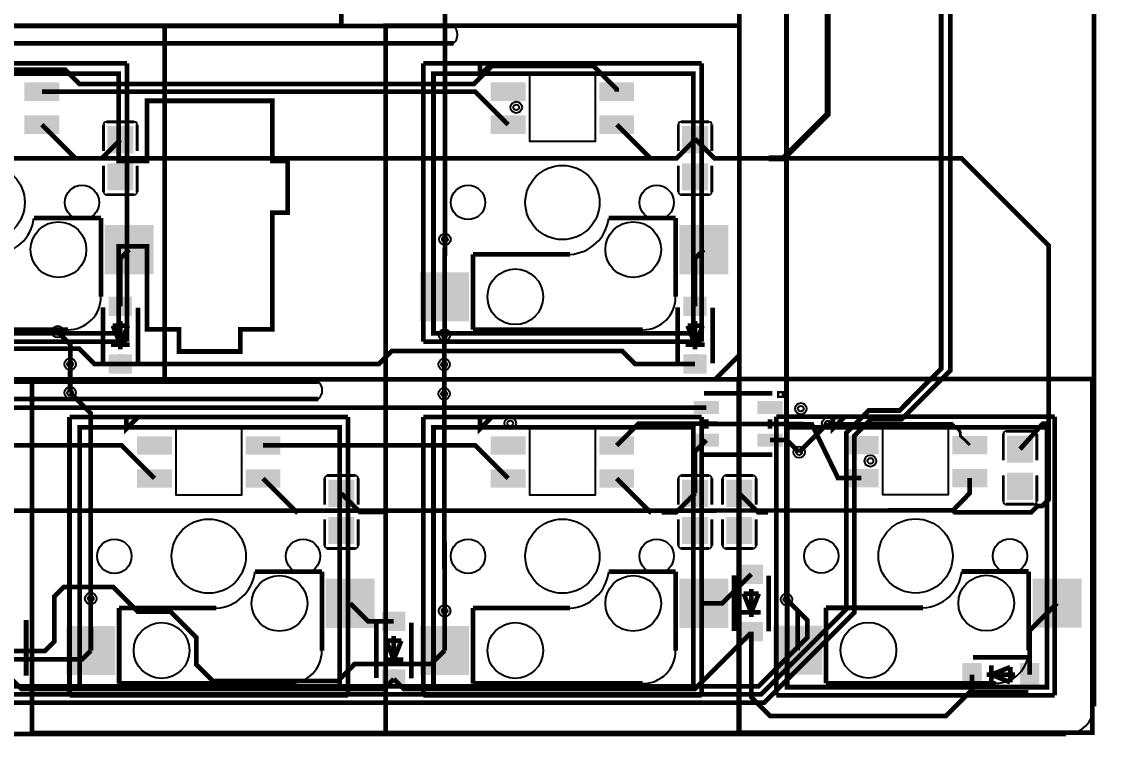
# Model space of a CAD drawing. Header units: millimetres. Extents: x 5 to 320, y -126 to -29.
# Drawn here: x 261.4 to 319.5, y -126.4 to -87.9 of the extents above; entities that cross this region are included whole.
import ezdxf

# ---------------------------------------------------------------- set-up
doc = ezdxf.new("R2010")
doc.units = ezdxf.units.MM
for name, color, linetype, true_color in [('BoardOutLine', 7, 'Continuous', 0xff00ff), ('BottomLayer', 7, 'Continuous', 0x0000ff), ('BottomPasteMaskLayer', 7, 'Continuous', 0x800000), ('BottomSilkLayer', 7, 'Continuous', 0x66cc33), ('BottomSolderMaskLayer', 7, 'Continuous', 0xaa00ff), ('Document', 7, 'Continuous', 0xffffff), ('Hole', 7, 'Continuous', 0x222222), ('Multi-Layer', 7, 'Continuous', 0xc0c0c0), ('TopLayer', 7, 'Continuous', 0xff0000), ('TopSilkLayer', 7, 'Continuous', 0xffcc00)]:
    doc.layers.add(name, color=color, linetype=linetype, true_color=true_color)

msp = doc.modelspace()

# ---------------------------------------------------------------- hatches: boundary and pattern name
at = {"layer": 'BottomLayer'}
for points in [[(261.594, -91.22), (263.372, -91.22), (263.372, -92.109), (261.594, -92.109)], [(286.709, -91.22), (288.487, -91.22), (288.487, -92.109), (286.709, -92.109)], [(292.551, -91.22), (294.329, -91.22), (294.329, -92.109), (292.551, -92.109)], [(261.594, -92.998), (263.372, -92.998), (263.372, -93.887), (261.594, -93.887)], [(286.709, -92.998), (288.487, -92.998), (288.487, -93.887), (286.709, -93.887)], [(292.551, -92.998), (294.329, -92.998), (294.329, -93.887), (292.551, -93.887)], [(267.381, -94.957), (266.031, -94.957), (266.031, -93.547), (267.381, -93.547)], [(298.338, -94.957), (296.988, -94.957), (296.988, -93.547), (298.338, -93.547)], [(267.381, -95.547), (266.031, -95.547), (266.031, -96.957), (267.381, -96.957)], [(298.338, -95.547), (296.988, -95.547), (296.988, -96.957), (298.338, -96.957)], [(265.912, -98.904), (268.452, -98.904), (268.452, -101.444), (265.912, -101.444)], [(296.869, -98.904), (299.409, -98.904), (299.409, -101.444), (296.869, -101.444)], [(282.899, -101.444), (285.439, -101.444), (285.439, -103.984), (282.899, -103.984)], [(267.306, -103.728), (267.306, -102.728), (266.106, -102.728), (266.106, -103.728)], [(298.263, -103.728), (298.263, -102.728), (297.063, -102.728), (297.063, -103.728)], [(267.306, -106.827), (267.306, -105.827), (266.106, -105.827), (266.106, -106.827)], [(298.263, -106.827), (298.263, -105.827), (297.063, -105.827), (297.063, -106.827)], [(297.616, -109.004), (298.916, -109.004), (298.916, -108.354), (297.616, -108.354)], [(301.045, -109.004), (302.345, -109.004), (302.345, -108.354), (301.045, -108.354)], [(267.659, -110.27), (269.437, -110.27), (269.437, -111.159), (267.659, -111.159)], [(273.501, -110.27), (275.279, -110.27), (275.279, -111.159), (273.501, -111.159)], [(286.709, -110.27), (288.487, -110.27), (288.487, -111.159), (286.709, -111.159)], [(292.551, -110.27), (294.329, -110.27), (294.329, -111.159), (292.551, -111.159)], [(297.616, -110.754), (298.916, -110.754), (298.916, -110.104), (297.616, -110.104)], [(301.045, -110.754), (302.345, -110.754), (302.345, -110.104), (301.045, -110.104)], [(305.726, -110.257), (307.504, -110.257), (307.504, -111.146), (305.726, -111.146)], [(311.568, -110.257), (313.346, -110.257), (313.346, -111.146), (311.568, -111.146)], [(315.839, -111.626), (314.489, -111.626), (314.489, -110.216), (315.839, -110.216)], [(267.659, -112.048), (269.437, -112.048), (269.437, -112.937), (267.659, -112.937)], [(273.501, -112.048), (275.279, -112.048), (275.279, -112.937), (273.501, -112.937)], [(286.709, -112.048), (288.487, -112.048), (288.487, -112.937), (286.709, -112.937)], [(292.551, -112.048), (294.329, -112.048), (294.329, -112.937), (292.551, -112.937)], [(305.726, -112.035), (307.504, -112.035), (307.504, -112.924), (305.726, -112.924)], [(311.568, -112.035), (313.346, -112.035), (313.346, -112.924), (311.568, -112.924)], [(315.839, -112.216), (314.489, -112.216), (314.489, -113.626), (315.839, -113.626)], [(279.288, -114.008), (277.938, -114.008), (277.938, -112.598), (279.288, -112.598)], [(298.338, -114.008), (296.988, -114.008), (296.988, -112.598), (298.338, -112.598)], [(299.369, -114.008), (300.72, -114.008), (300.72, -112.598), (299.369, -112.598)], [(279.288, -114.598), (277.938, -114.598), (277.938, -116.008), (279.288, -116.008)], [(298.338, -114.598), (296.988, -114.598), (296.988, -116.008), (298.338, -116.008)], [(299.369, -114.598), (300.72, -114.598), (300.72, -116.008), (299.369, -116.008)], [(301.286, -118.155), (301.286, -117.155), (300.086, -117.155), (300.086, -118.155)], [(277.819, -117.954), (280.359, -117.954), (280.359, -120.494), (277.819, -120.494)], [(296.869, -117.954), (299.409, -117.954), (299.409, -120.494), (296.869, -120.494)], [(315.886, -117.941), (318.426, -117.941), (318.426, -120.481), (315.886, -120.481)], [(282.032, -120.695), (282.032, -119.695), (280.832, -119.695), (280.832, -120.695)], [(301.286, -121.255), (301.286, -120.255), (300.086, -120.255), (300.086, -121.255)], [(263.849, -120.494), (266.389, -120.494), (266.389, -123.034), (263.849, -123.034)], [(282.899, -120.494), (285.439, -120.494), (285.439, -123.034), (282.899, -123.034)], [(301.916, -120.481), (304.456, -120.481), (304.456, -123.021), (301.916, -123.021)], [(312.079, -123.666), (313.079, -123.666), (313.079, -122.466), (312.079, -122.466)], [(315.179, -123.666), (316.179, -123.666), (316.179, -122.466), (315.179, -122.466)], [(282.032, -123.795), (282.032, -122.795), (280.832, -122.795), (280.832, -123.795)]]:
    msp.add_hatch(color=256, dxfattribs=at).paths.add_polyline_path(points)
at = {"layer": 'BottomPasteMaskLayer'}
for points in [[(261.594, -91.22), (263.372, -91.22), (263.372, -92.109), (261.594, -92.109)], [(286.709, -91.22), (288.487, -91.22), (288.487, -92.109), (286.709, -92.109)], [(292.551, -91.22), (294.329, -91.22), (294.329, -92.109), (292.551, -92.109)], [(261.594, -92.998), (263.372, -92.998), (263.372, -93.887), (261.594, -93.887)], [(286.709, -92.998), (288.487, -92.998), (288.487, -93.887), (286.709, -93.887)], [(292.551, -92.998), (294.329, -92.998), (294.329, -93.887), (292.551, -93.887)], [(267.346, -93.547), (266.066, -93.547), (266.016, -93.597), (266.016, -94.747), (266.066, -94.797), (266.476, -94.802), (266.476, -94.352), (266.926, -94.352), (266.926, -94.792), (267.346, -94.797), (267.396, -94.747), (267.396, -93.597)], [(298.303, -93.547), (297.023, -93.547), (296.973, -93.597), (296.973, -94.747), (297.023, -94.797), (297.433, -94.802), (297.433, -94.352), (297.883, -94.352), (297.883, -94.792), (298.303, -94.797), (298.353, -94.747), (298.353, -93.597)], [(266.066, -96.957), (267.346, -96.957), (267.396, -96.907), (267.396, -95.757), (267.346, -95.707), (266.936, -95.702), (266.936, -96.152), (266.486, -96.152), (266.486, -95.712), (266.066, -95.707), (266.016, -95.757), (266.016, -96.907)], [(297.023, -96.957), (298.303, -96.957), (298.353, -96.907), (298.353, -95.757), (298.303, -95.707), (297.893, -95.702), (297.893, -96.152), (297.443, -96.152), (297.443, -95.712), (297.023, -95.707), (296.973, -95.757), (296.973, -96.907)], [(265.912, -98.904), (268.452, -98.904), (268.452, -101.444), (265.912, -101.444)], [(296.869, -98.904), (299.409, -98.904), (299.409, -101.444), (296.869, -101.444)], [(282.899, -101.444), (285.439, -101.444), (285.439, -103.984), (282.899, -103.984)], [(267.306, -103.728), (267.306, -102.728), (266.106, -102.728), (266.106, -103.728)], [(298.263, -103.728), (298.263, -102.728), (297.063, -102.728), (297.063, -103.728)], [(267.306, -106.827), (267.306, -105.827), (266.106, -105.827), (266.106, -106.827)], [(298.263, -106.827), (298.263, -105.827), (297.063, -105.827), (297.063, -106.827)], [(297.616, -109.004), (298.916, -109.004), (298.916, -108.354), (297.616, -108.354)], [(301.045, -109.004), (302.345, -109.004), (302.345, -108.354), (301.045, -108.354)], [(267.659, -110.27), (269.437, -110.27), (269.437, -111.159), (267.659, -111.159)], [(273.501, -110.27), (275.279, -110.27), (275.279, -111.159), (273.501, -111.159)], [(286.709, -110.27), (288.487, -110.27), (288.487, -111.159), (286.709, -111.159)], [(292.551, -110.27), (294.329, -110.27), (294.329, -111.159), (292.551, -111.159)], [(297.616, -110.754), (298.916, -110.754), (298.916, -110.104), (297.616, -110.104)], [(301.045, -110.754), (302.345, -110.754), (302.345, -110.104), (301.045, -110.104)], [(305.726, -110.257), (307.504, -110.257), (307.504, -111.146), (305.726, -111.146)], [(311.568, -110.257), (313.346, -110.257), (313.346, -111.146), (311.568, -111.146)], [(315.804, -110.216), (314.524, -110.216), (314.474, -110.266), (314.474, -111.416), (314.524, -111.466), (314.934, -111.471), (314.934, -111.021), (315.384, -111.021), (315.384, -111.461), (315.804, -111.466), (315.854, -111.416), (315.854, -110.266)], [(267.659, -112.048), (269.437, -112.048), (269.437, -112.937), (267.659, -112.937)], [(273.501, -112.048), (275.279, -112.048), (275.279, -112.937), (273.501, -112.937)], [(286.709, -112.048), (288.487, -112.048), (288.487, -112.937), (286.709, -112.937)], [(292.551, -112.048), (294.329, -112.048), (294.329, -112.937), (292.551, -112.937)], [(305.726, -112.035), (307.504, -112.035), (307.504, -112.924), (305.726, -112.924)], [(311.568, -112.035), (313.346, -112.035), (313.346, -112.924), (311.568, -112.924)], [(279.253, -112.598), (277.973, -112.598), (277.923, -112.648), (277.923, -113.798), (277.973, -113.848), (278.383, -113.853), (278.383, -113.403), (278.833, -113.403), (278.833, -113.843), (279.253, -113.848), (279.303, -113.798), (279.303, -112.648)], [(298.303, -112.598), (297.023, -112.598), (296.973, -112.648), (296.973, -113.798), (297.023, -113.848), (297.433, -113.853), (297.433, -113.403), (297.883, -113.403), (297.883, -113.843), (298.303, -113.848), (298.353, -113.798), (298.353, -112.648)], [(300.685, -112.598), (299.405, -112.598), (299.355, -112.648), (299.355, -113.798), (299.405, -113.848), (299.815, -113.853), (299.815, -113.403), (300.265, -113.403), (300.265, -113.843), (300.685, -113.848), (300.735, -113.798), (300.735, -112.648)], [(314.524, -113.626), (315.804, -113.626), (315.854, -113.576), (315.854, -112.426), (315.804, -112.376), (315.394, -112.371), (315.394, -112.821), (314.944, -112.821), (314.944, -112.381), (314.524, -112.376), (314.474, -112.426), (314.474, -113.576)], [(277.973, -116.008), (279.253, -116.008), (279.303, -115.958), (279.303, -114.808), (279.253, -114.758), (278.843, -114.753), (278.843, -115.203), (278.393, -115.203), (278.393, -114.763), (277.973, -114.758), (277.923, -114.808), (277.923, -115.958)], [(297.023, -116.008), (298.303, -116.008), (298.353, -115.958), (298.353, -114.808), (298.303, -114.758), (297.893, -114.753), (297.893, -115.203), (297.443, -115.203), (297.443, -114.763), (297.023, -114.758), (296.973, -114.808), (296.973, -115.958)], [(299.404, -116.008), (300.684, -116.008), (300.734, -115.958), (300.734, -114.808), (300.684, -114.758), (300.274, -114.753), (300.274, -115.203), (299.824, -115.203), (299.824, -114.763), (299.404, -114.758), (299.354, -114.808), (299.354, -115.958)], [(301.286, -118.155), (301.286, -117.155), (300.086, -117.155), (300.086, -118.155)], [(277.819, -117.954), (280.359, -117.954), (280.359, -120.494), (277.819, -120.494)], [(296.869, -117.954), (299.409, -117.954), (299.409, -120.494), (296.869, -120.494)], [(315.886, -117.941), (318.426, -117.941), (318.426, -120.481), (315.886, -120.481)], [(282.032, -120.695), (282.032, -119.695), (280.832, -119.695), (280.832, -120.695)], [(301.286, -121.255), (301.286, -120.255), (300.086, -120.255), (300.086, -121.255)], [(263.849, -120.494), (266.389, -120.494), (266.389, -123.034), (263.849, -123.034)], [(282.899, -120.494), (285.439, -120.494), (285.439, -123.034), (282.899, -123.034)], [(301.916, -120.481), (304.456, -120.481), (304.456, -123.021), (301.916, -123.021)], [(312.079, -123.666), (313.079, -123.666), (313.079, -122.466), (312.079, -122.466)], [(315.179, -123.666), (316.179, -123.666), (316.179, -122.466), (315.179, -122.466)], [(282.032, -123.795), (282.032, -122.795), (280.832, -122.795), (280.832, -123.795)]]:
    msp.add_hatch(color=256, dxfattribs=at).paths.add_polyline_path(points)
at = {"layer": 'BottomSolderMaskLayer'}
for points in [[(261.544, -91.169), (263.423, -91.169), (263.423, -92.16), (261.544, -92.16)], [(286.658, -91.169), (288.538, -91.169), (288.538, -92.16), (286.658, -92.16)], [(292.5, -91.169), (294.38, -91.169), (294.38, -92.16), (292.5, -92.16)], [(261.544, -92.947), (263.423, -92.947), (263.423, -93.938), (261.544, -93.938)], [(286.658, -92.947), (288.538, -92.947), (288.538, -93.938), (286.658, -93.938)], [(292.5, -92.947), (294.38, -92.947), (294.38, -93.938), (292.5, -93.938)], [(267.406, -94.984), (266.007, -94.984), (266.007, -93.521), (267.406, -93.521)], [(298.363, -94.984), (296.964, -94.984), (296.964, -93.521), (298.363, -93.521)], [(267.406, -95.521), (266.007, -95.521), (266.007, -96.984), (267.406, -96.984)], [(298.363, -95.521), (296.964, -95.521), (296.964, -96.984), (298.363, -96.984)], [(265.862, -98.853), (268.503, -98.853), (268.503, -101.494), (265.862, -101.494)], [(296.818, -98.853), (299.46, -98.853), (299.46, -101.494), (296.818, -101.494)], [(282.848, -101.393), (285.49, -101.393), (285.49, -104.034), (282.848, -104.034)], [(267.337, -103.749), (267.337, -102.706), (266.076, -102.706), (266.076, -103.749)], [(298.294, -103.749), (298.294, -102.706), (297.033, -102.706), (297.033, -103.749)], [(267.337, -106.849), (267.337, -105.806), (266.076, -105.806), (266.076, -106.849)], [(298.294, -106.849), (298.294, -105.806), (297.033, -105.806), (297.033, -106.849)], [(297.591, -109.03), (298.942, -109.03), (298.942, -108.329), (297.591, -108.329)], [(301.02, -109.03), (302.371, -109.03), (302.371, -108.329), (301.02, -108.329)], [(267.608, -110.22), (269.488, -110.22), (269.488, -111.21), (267.608, -111.21)], [(273.45, -110.22), (275.33, -110.22), (275.33, -111.21), (273.45, -111.21)], [(286.658, -110.22), (288.538, -110.22), (288.538, -111.21), (286.658, -111.21)], [(292.5, -110.22), (294.38, -110.22), (294.38, -111.21), (292.5, -111.21)], [(297.591, -110.779), (298.942, -110.779), (298.942, -110.079), (297.591, -110.079)], [(301.02, -110.779), (302.371, -110.779), (302.371, -110.079), (301.02, -110.079)], [(305.676, -110.206), (307.555, -110.206), (307.555, -111.197), (305.676, -111.197)], [(311.518, -110.206), (313.397, -110.206), (313.397, -111.197), (311.518, -111.197)], [(315.864, -111.653), (314.465, -111.653), (314.465, -110.19), (315.864, -110.19)], [(267.608, -111.998), (269.488, -111.998), (269.488, -112.988), (267.608, -112.988)], [(273.45, -111.998), (275.33, -111.998), (275.33, -112.988), (273.45, -112.988)], [(286.658, -111.998), (288.538, -111.998), (288.538, -112.988), (286.658, -112.988)], [(292.5, -111.998), (294.38, -111.998), (294.38, -112.988), (292.5, -112.988)], [(305.676, -111.984), (307.555, -111.984), (307.555, -112.975), (305.676, -112.975)], [(311.518, -111.984), (313.397, -111.984), (313.397, -112.975), (311.518, -112.975)], [(315.864, -112.19), (314.465, -112.19), (314.465, -113.653), (315.864, -113.653)], [(279.312, -114.034), (277.913, -114.034), (277.913, -112.571), (279.312, -112.571)], [(298.363, -114.034), (296.964, -114.034), (296.964, -112.571), (298.363, -112.571)], [(299.345, -114.034), (300.744, -114.034), (300.744, -112.571), (299.345, -112.571)], [(279.312, -114.571), (277.913, -114.571), (277.913, -116.034), (279.312, -116.034)], [(298.363, -114.571), (296.964, -114.571), (296.964, -116.034), (298.363, -116.034)], [(299.345, -114.571), (300.744, -114.571), (300.744, -116.034), (299.345, -116.034)], [(301.316, -118.176), (301.316, -117.134), (300.055, -117.134), (300.055, -118.176)], [(277.768, -117.903), (280.41, -117.903), (280.41, -120.545), (277.768, -120.545)], [(296.818, -117.903), (299.46, -117.903), (299.46, -120.545), (296.818, -120.545)], [(315.836, -117.89), (318.477, -117.89), (318.477, -120.531), (315.836, -120.531)], [(282.063, -120.716), (282.063, -119.674), (280.802, -119.674), (280.802, -120.716)], [(301.316, -121.276), (301.316, -120.234), (300.055, -120.234), (300.055, -121.276)], [(263.798, -120.443), (266.44, -120.443), (266.44, -123.085), (263.798, -123.085)], [(282.848, -120.443), (285.49, -120.443), (285.49, -123.085), (282.848, -123.085)], [(301.866, -120.43), (304.507, -120.43), (304.507, -123.071), (301.866, -123.071)], [(312.054, -123.691), (313.105, -123.691), (313.105, -122.44), (312.054, -122.44)], [(315.154, -123.691), (316.204, -123.691), (316.204, -122.44), (315.154, -122.44)], [(282.063, -123.816), (282.063, -122.774), (280.802, -122.774), (280.802, -123.816)]]:
    msp.add_hatch(color=256, dxfattribs=at).paths.add_polyline_path(points)
at = {"layer": 'Document'}
for points in [[(266.833, -103.634), (266.833, -102.745), (266.579, -102.745), (266.579, -103.634)], [(297.79, -103.634), (297.79, -102.745), (297.536, -102.745), (297.536, -103.634)], [(266.27, -103.306), (267.159, -103.306), (267.159, -103.052), (266.27, -103.052)], [(297.227, -103.306), (298.116, -103.306), (298.116, -103.052), (297.227, -103.052)], [(266.833, -106.682), (266.833, -105.793), (266.579, -105.793), (266.579, -106.682)], [(297.79, -106.682), (297.79, -105.793), (297.536, -105.793), (297.536, -106.682)], [(300.249, -117.734), (301.138, -117.734), (301.138, -117.48), (300.249, -117.48)], [(300.813, -118.062), (300.813, -117.173), (300.559, -117.173), (300.559, -118.062)], [(281.559, -120.602), (281.559, -119.713), (281.305, -119.713), (281.305, -120.602)], [(280.996, -120.274), (281.885, -120.274), (281.885, -120.02), (280.996, -120.02)], [(300.813, -121.11), (300.813, -120.221), (300.559, -120.221), (300.559, -121.11)], [(315.601, -122.63), (315.601, -123.519), (315.855, -123.519), (315.855, -122.63)], [(281.559, -123.65), (281.559, -122.761), (281.305, -122.761), (281.305, -123.65)], [(312.224, -123.193), (313.113, -123.193), (313.113, -122.939), (312.224, -122.939)], [(315.272, -123.193), (316.161, -123.193), (316.161, -122.939), (315.272, -122.939)]]:
    msp.add_hatch(color=256, dxfattribs=at).paths.add_polyline_path(points)

# ---------------------------------------------------------------- linework, layer by layer
at = {"layer": 'BoardOutLine', "const_width": 0.254}
for points in [[(319.147, -32.514), (319.147, -124.764)], [(317.647, -126.264), (6.322, -126.264)]]:
    msp.add_lwpolyline(points, dxfattribs=at)
at = {"layer": 'BoardOutLine'}
msp.add_arc((317.647, -124.764), 1.5, 270, 0, dxfattribs=at)
at = {"layer": 'BottomLayer'}
for points, const_width in [([(276.231, -75.202), (301.77, -75.207), (304.808, -78.242), (304.808, -92.87), (302.428, -95.25), (301.626, -95.25)], 0.33), ([(293.439, -91.664), (293.439, -91.521), (292.189, -90.272), (286.728, -90.272), (285.745, -91.257), (264.511, -91.257), (263.729, -90.475), (255.766, -90.475), (254.986, -91.257), (233.447, -91.257), (232.614, -90.424), (224.829, -90.424), (223.998, -91.257), (214.293, -91.257), (213.487, -90.45), (205.652, -90.45), (204.846, -91.257), (195.268, -91.257), (194.463, -90.45), (186.678, -90.45), (185.87, -91.257), (176.066, -91.257)], 0.254), ([(262.483, -91.664), (285.82, -91.664), (287.598, -93.442)], 0.254), ([(262.483, -93.442), (264.293, -95.252), (264.325, -95.252)], 0.254), ([(293.44, -93.442), (295.25, -95.252), (295.282, -95.252)], 0.254), ([(266.706, -94.252), (265.706, -95.252), (265.014, -95.252)], 0.254), ([(297.663, -94.252), (296.663, -95.252), (295.282, -95.252)], 0.254), ([(311.547, -114.224), (311.65, -114.328), (315.761, -114.328), (316.102, -113.987), (316.356, -113.987), (316.713, -113.629), (316.713, -99.964), (312.002, -95.253), (298.715, -95.253), (297.663, -94.201)], 0.254), ([(31.417, -95.252), (295.282, -95.252)], 0.254), ([(284.188, -99.619), (284.168, -102.713)], 0.254), ([(267.182, -100.173), (266.706, -100.65), (266.706, -103.228)], 0.254), ([(298.139, -100.173), (297.663, -100.649), (297.663, -103.228)], 0.254), ([(253.212, -102.713), (255.094, -104.595), (263.334, -104.595)], 0.254), ([(284.168, -102.713), (284.168, -104.77)], 0.254), ([(182.604, -105.814), (185.903, -105.814), (186.419, -106.327), (199.919, -106.327), (201.008, -105.235), (213.272, -105.235), (214.361, -106.327), (219.66, -106.327), (220.82, -105.169), (231.961, -105.169), (233.122, -106.327), (240.5, -106.327), (241.313, -105.514), (264.488, -105.514), (265.301, -106.327), (280.638, -106.327), (281.334, -105.631), (293.741, -105.631), (294.437, -106.327), (297.663, -106.327)], 0.254), ([(264.006, -106.342), (264.003, -107.879)], 0.254), ([(284.15, -106.355), (284.15, -107.935)], 0.254), ([(298.266, -108.679), (219.941, -108.679), (219.08, -109.54)], 0.254), ([(293.439, -110.719), (294.618, -109.54), (303.95, -109.576), (305.364, -112.479), (306.617, -112.479)], 0.254), ([(312.459, -110.701), (311.951, -110.196), (311.933, -109.972), (311.504, -109.54), (304.808, -109.54)], 0.152), ([(315.164, -110.921), (316.393, -109.54), (316.714, -109.54)], 0.254), ([(298.266, -110.429), (297.663, -111.032), (297.663, -113.303)], 0.254), ([(303.264, -111.085), (302.608, -110.429), (301.696, -110.429)], 0.254), ([(252.958, -110.715), (266.77, -110.715), (268.548, -112.493)], 0.254), ([(274.39, -110.715), (285.82, -110.715), (287.598, -112.493)], 0.254), ([(274.39, -112.493), (276.2, -114.303), (276.231, -114.303)], 0.254), ([(293.44, -112.493), (295.25, -114.303), (295.282, -114.303)], 0.254), ([(312.457, -112.48), (312.457, -113.287), (311.547, -114.224)], 0.254), ([(278.613, -113.303), (279.613, -114.303), (280.994, -114.303)], 0.254), ([(297.663, -113.303), (296.648, -114.318), (295.865, -114.318)], 0.254), ([(300.044, -113.303), (301.054, -114.313), (301.585, -114.313)], 0.254), ([(311.552, -114.221), (220.998, -114.244), (220.887, -114.356), (219.228, -114.356)], 0.249), ([(300.686, -117.655), (299.117, -119.224), (298.139, -119.224)], 0.254), ([(284.168, -121.765), (283.439, -122.494), (279.324, -122.494), (278.41, -123.409), (271.689, -123.409), (270.8, -122.52), (270.8, -121.072), (269.403, -119.675), (267.65, -119.675), (266.325, -118.349), (263.658, -118.349), (263.15, -118.857), (263.15, -121.288), (262.647, -121.788), (250.777, -121.788)], 0.254), ([(265.113, -118.969), (265.118, -121.765)], 0.254), ([(279.089, -119.224), (280.06, -120.195), (281.432, -120.195)], 0.254), ([(302.586, -119.012), (303.186, -119.612), (303.186, -121.751)], 0.254), ([(317.156, -119.211), (315.679, -120.688), (315.679, -123.066)], 0.254), ([(284.171, -119.624), (284.168, -121.765)], 0.254), ([(281.432, -123.295), (281.965, -123.828), (297.663, -123.828), (300.686, -120.805), (300.686, -120.755)], 0.254), ([(300.686, -120.755), (300.686, -124.273), (301.699, -125.287), (311.17, -125.287), (312.579, -123.878), (312.579, -123.066)], 0.254), ([(265.118, -121.765), (264.638, -122.245), (250.533, -122.245)], 0.254), ([(281.432, -123.295), (280.899, -123.828), (261.371, -123.828), (260.686, -123.143)], 0.254)]:
    msp.add_lwpolyline(points, dxfattribs=dict(at, const_width=const_width))
at = {"layer": 'BottomSilkLayer', "const_width": 0.254}
for points in [[(286.074, -90.141), (286.709, -90.141), (286.074, -90.776), (286.074, -90.141)], [(302.204, -107.917), (302.204, -108.044), (302.331, -108.044), (302.331, -107.917), (302.204, -107.917)], [(267.024, -109.191), (267.659, -109.191), (267.024, -109.826), (267.024, -109.191)], [(286.074, -109.191), (286.709, -109.191), (286.074, -109.826), (286.074, -109.191)], [(305.091, -109.178), (305.726, -109.178), (305.091, -109.813), (305.091, -109.178)]]:
    msp.add_lwpolyline(points, close=True, dxfattribs=at)
at = {"layer": 'BottomSilkLayer'}
for points, const_width in [([(265.803, -93.441), (265.803, -94.851)], 0.152), ([(267.457, -93.289), (265.955, -93.289)], 0.152), ([(267.61, -94.851), (267.61, -93.441)], 0.152), ([(296.76, -93.441), (296.76, -94.851)], 0.152), ([(298.414, -93.289), (296.912, -93.289)], 0.152), ([(298.567, -94.851), (298.567, -93.441)], 0.152), ([(265.803, -97.063), (265.803, -95.653)], 0.152), ([(267.61, -95.653), (267.61, -97.063)], 0.152), ([(296.76, -97.063), (296.76, -95.653)], 0.152), ([(298.567, -95.653), (298.567, -97.063)], 0.152), ([(267.457, -97.216), (265.955, -97.216)], 0.152), ([(298.414, -97.216), (296.912, -97.216)], 0.152), ([(265.773, -106.284), (265.773, -103.284)], 0.254), ([(267.653, -106.297), (267.653, -103.297)], 0.254), ([(296.73, -106.284), (296.73, -103.284)], 0.254), ([(298.61, -106.297), (298.61, -103.297)], 0.254), ([(266.706, -105.539), (266.706, -104.015)], 0.254), ([(297.663, -105.539), (297.663, -104.015)], 0.254), ([(266.3, -104.269), (266.706, -105.285)], 0.254), ([(267.113, -104.269), (266.3, -104.269)], 0.254), ([(266.706, -105.285), (267.113, -104.269)], 0.254), ([(297.257, -104.269), (297.663, -105.285)], 0.254), ([(298.07, -104.269), (297.257, -104.269)], 0.254), ([(297.663, -105.285), (298.07, -104.269)], 0.254), ([(267.214, -105.285), (266.198, -105.285)], 0.254), ([(298.171, -105.285), (297.155, -105.285)], 0.254), ([(298.267, -108.044), (298.267, -107.917), (301.696, -107.917), (301.696, -108.044)], 0.254), ([(298.267, -109.822), (298.267, -109.314)], 0.254), ([(301.696, -109.822), (301.696, -109.314)], 0.254), ([(315.915, -109.958), (314.413, -109.958)], 0.152), ([(314.261, -110.11), (314.261, -111.52)], 0.152), ([(316.068, -111.52), (316.068, -110.11)], 0.152), ([(298.267, -111.092), (298.267, -111.219), (301.696, -111.219), (301.696, -111.092)], 0.254), ([(277.709, -112.491), (277.709, -113.901)], 0.152), ([(279.364, -112.339), (277.862, -112.339)], 0.152), ([(279.516, -113.901), (279.516, -112.491)], 0.152), ([(296.76, -112.491), (296.76, -113.901)], 0.152), ([(298.414, -112.339), (296.912, -112.339)], 0.152), ([(298.567, -113.901), (298.567, -112.491)], 0.152), ([(299.141, -113.901), (299.141, -112.491)], 0.152), ([(299.293, -112.339), (300.796, -112.339)], 0.152), ([(300.948, -112.491), (300.948, -113.901)], 0.152), ([(314.261, -113.733), (314.261, -112.323)], 0.152), ([(316.068, -112.323), (316.068, -113.733)], 0.152), ([(315.915, -113.885), (314.413, -113.885)], 0.152), ([(277.709, -116.114), (277.709, -114.704)], 0.152), ([(279.516, -114.704), (279.516, -116.114)], 0.152), ([(296.76, -116.114), (296.76, -114.704)], 0.152), ([(298.567, -114.704), (298.567, -116.114)], 0.152), ([(299.141, -114.704), (299.141, -116.114)], 0.152), ([(300.948, -116.114), (300.948, -114.704)], 0.152), ([(279.364, -116.266), (277.862, -116.266)], 0.152), ([(298.414, -116.266), (296.912, -116.266)], 0.152), ([(299.293, -116.266), (300.796, -116.266)], 0.152), ([(299.753, -120.712), (299.753, -117.712)], 0.254), ([(301.632, -120.725), (301.632, -117.725)], 0.254), ([(300.279, -118.697), (300.686, -119.713)], 0.254), ([(301.092, -118.697), (300.279, -118.697)], 0.254), ([(300.686, -119.967), (300.686, -118.443)], 0.254), ([(300.686, -119.713), (301.092, -118.697)], 0.254), ([(301.194, -119.713), (300.178, -119.713)], 0.254), ([(261.633, -123.113), (261.633, -120.113)], 0.254), ([(280.499, -123.252), (280.499, -120.252)], 0.254), ([(282.379, -123.265), (282.379, -120.265)], 0.254), ([(281.432, -122.507), (281.432, -120.983)], 0.254), ([(281.026, -121.237), (281.432, -122.253)], 0.254), ([(281.839, -121.237), (281.026, -121.237)], 0.254), ([(281.432, -122.253), (281.839, -121.237)], 0.254), ([(281.94, -122.253), (280.924, -122.253)], 0.254), ([(312.622, -122.133), (315.622, -122.133)], 0.254), ([(313.621, -123.574), (313.621, -122.558)], 0.254), ([(314.637, -122.659), (313.621, -123.066)], 0.254), ([(314.637, -123.472), (314.637, -122.659)], 0.254), ([(313.367, -123.066), (314.891, -123.066)], 0.254), ([(313.621, -123.066), (314.637, -123.472)], 0.254), ([(312.609, -124.012), (315.609, -124.012)], 0.254)]:
    msp.add_lwpolyline(points, dxfattribs=dict(at, const_width=const_width))
for centre, start, end in [((265.955, -93.441), 90, 180), ((267.457, -93.441), 0, 90), ((296.912, -93.441), 90, 180), ((298.414, -93.441), 0, 90), ((265.955, -97.063), 180, 270), ((267.457, -97.063), 270, 0), ((296.912, -97.063), 180, 270), ((298.414, -97.063), 270, 0), ((314.413, -110.11), 90, 180), ((315.915, -110.11), 0, 90), ((277.862, -112.491), 90, 180), ((279.364, -112.491), 0, 90), ((296.912, -112.491), 90, 180), ((298.414, -112.491), 0, 90), ((299.293, -112.491), 90, 180), ((300.796, -112.491), 360, 90), ((314.413, -113.733), 180, 270), ((315.915, -113.733), 270, 0), ((277.862, -116.114), 180, 270), ((279.364, -116.114), 270, 0), ((296.912, -116.114), 180, 270), ((298.414, -116.114), 270, 0), ((299.293, -116.114), 180, 270), ((300.796, -116.114), 270, 360)]:
    msp.add_arc(centre, 0.152, start, end, dxfattribs=at)
at = {"layer": 'Document', "const_width": 0.254}
for points in [[(278.613, -88.108), (259.563, -88.108), (259.563, -69.058), (278.613, -69.058)], [(278.613, -69.058), (278.613, -88.108)], [(269.087, -107.159), (250.037, -107.159), (250.037, -88.109), (269.087, -88.109)], [(269.087, -88.109), (269.087, -107.159)], [(300.044, -107.159), (280.994, -107.159), (280.994, -88.109), (300.044, -88.109)], [(300.044, -88.109), (300.044, -107.159)], [(262.051, -98.472), (265.658, -98.472)], [(265.658, -98.472), (265.658, -102.713)], [(293.008, -98.472), (296.615, -98.472)], [(296.615, -98.472), (296.615, -102.713)], [(285.693, -100.427), (285.693, -104.491)], [(285.693, -100.427), (290.926, -100.427)], [(263.88, -104.491), (254.736, -104.491)], [(294.837, -104.491), (285.693, -104.491)], [(280.994, -126.209), (261.944, -126.209), (261.944, -107.159), (280.994, -107.159)], [(280.994, -107.159), (280.994, -126.209)], [(300.044, -126.209), (280.994, -126.209), (280.994, -107.159), (300.044, -107.159)], [(319.061, -126.196), (300.011, -126.196), (300.011, -107.146), (319.061, -107.146)], [(300.044, -107.159), (300.044, -126.209)], [(319.061, -107.146), (319.061, -126.196)], [(273.958, -117.522), (277.565, -117.522)], [(277.565, -117.522), (277.565, -121.764)], [(293.008, -117.522), (296.615, -117.522)], [(296.615, -117.522), (296.615, -121.764)], [(312.026, -117.509), (315.632, -117.509)], [(315.632, -117.509), (315.632, -121.751)], [(266.643, -119.478), (266.643, -123.542)], [(266.643, -119.478), (271.875, -119.478)], [(285.693, -119.478), (285.693, -123.542)], [(285.693, -119.478), (290.926, -119.478)], [(304.71, -119.465), (304.71, -123.529)], [(304.71, -119.465), (309.943, -119.465)], [(275.787, -123.542), (266.643, -123.542)], [(294.837, -123.542), (285.693, -123.542)], [(313.854, -123.529), (304.71, -123.529)]]:
    msp.add_lwpolyline(points, dxfattribs=at)
at = {"layer": 'Document'}
for centre, radius, start, end in [((259.848, -98.212), 2.219, 273.12162, 353.27606), ((290.805, -98.212), 2.219, 273.12162, 353.27606), ((263.889, -102.722), 1.769, 270, 0.27868), ((294.846, -102.722), 1.769, 270, 0.27868), ((271.754, -117.262), 2.219, 273.12162, 353.27606), ((290.805, -117.262), 2.219, 273.12162, 353.27606), ((309.822, -117.249), 2.219, 273.12162, 353.27606), ((275.795, -121.773), 1.769, 270, 0.27868), ((294.846, -121.773), 1.769, 270, 0.27868), ((313.863, -121.759), 1.769, 270, 0.27868)]:
    msp.add_arc(centre, radius, start, end, dxfattribs=at)
at = {"layer": 'Hole'}
for centre in [(288.03, -92.508), (284.188, -99.619), (263.334, -104.595), (284.168, -104.77), (264.006, -106.343), (284.15, -106.355), (264.003, -107.879), (284.15, -107.935), (303.355, -108.738), (287.708, -109.528), (304.807, -109.54), (303.264, -111.085), (307.103, -111.555), (265.112, -118.969), (302.586, -119.012), (284.171, -119.624)]:
    msp.add_circle(centre, 0.155, dxfattribs=at)
at = {"layer": 'Multi-Layer'}
for points in [[(292.297, -90.776), (288.741, -90.776), (288.741, -94.332), (292.297, -94.332)], [(273.247, -109.826), (269.691, -109.826), (269.691, -113.382), (273.247, -113.382)], [(292.297, -109.826), (288.741, -109.826), (288.741, -113.382), (292.297, -113.382)], [(311.314, -109.813), (307.758, -109.813), (307.758, -113.369), (311.314, -113.369)]]:
    msp.add_lwpolyline(points, close=True, dxfattribs=at)
for centre, radius in [((288.03, -92.508), 0.31), ((259.562, -97.633), 2), ((290.519, -97.633), 2), ((264.642, -97.633), 0.925), ((285.439, -97.633), 0.925), ((295.599, -97.633), 0.925), ((263.372, -100.173), 1.5), ((294.329, -100.173), 1.5), ((284.188, -99.619), 0.31), ((287.979, -102.713), 1.5), ((263.334, -104.595), 0.31), ((284.168, -104.77), 0.31), ((264.006, -106.343), 0.31), ((284.15, -106.355), 0.31), ((264.003, -107.879), 0.31), ((284.15, -107.935), 0.31), ((303.355, -108.738), 0.31), ((287.708, -109.528), 0.31), ((304.807, -109.54), 0.31), ((303.264, -111.085), 0.31), ((307.103, -111.555), 0.31), ((271.469, -116.684), 2), ((290.519, -116.684), 2), ((309.536, -116.671), 2), ((266.389, -116.684), 0.925), ((276.549, -116.684), 0.925), ((285.439, -116.684), 0.925), ((295.599, -116.684), 0.925), ((304.456, -116.671), 0.925), ((314.616, -116.671), 0.925), ((275.279, -119.224), 1.5), ((294.329, -119.224), 1.5), ((313.346, -119.211), 1.5), ((265.112, -118.969), 0.31), ((302.586, -119.012), 0.31), ((284.171, -119.624), 0.31), ((268.929, -121.764), 1.5), ((287.979, -121.764), 1.5), ((306.996, -121.751), 1.5)]:
    msp.add_circle(centre, radius, dxfattribs=at)
at = {"layer": 'TopLayer', "const_width": 0.254}
for points in [[(307.031, -47.732), (307.031, -52.725), (307.442, -53.137), (307.442, -55.314), (307.031, -55.725), (307.031, -60.516), (310.917, -64.404), (310.917, -106.591), (308.672, -108.837), (307.008, -108.837), (305.814, -110.03), (305.814, -119.53), (301.217, -124.128), (144.93, -124.128), (141.796, -120.993), (141.796, -119.235), (140.843, -118.283), (140.658, -118.283)], [(312.111, -47.732), (313.124, -48.748), (313.124, -59.67), (311.41, -61.384), (311.41, -106.678), (308.776, -109.312), (307.125, -109.312), (306.243, -110.191), (306.243, -119.708), (301.382, -124.569), (144.765, -124.569), (141.377, -121.184), (141.377, -119.421), (141.041, -119.086), (140.772, -119.086)], [(26.195, -111.92), (26.195, -109.54), (28.575, -107.158), (66.728, -107.158), (68.118, -108.545), (81.958, -108.545), (83.345, -107.158), (85.796, -107.158), (87.653, -108.997), (100.655, -108.997), (102.489, -107.158), (298.75, -107.158), (300.046, -105.86), (300.046, -52.388)], [(269.881, -66.975), (284.188, -81.282), (284.188, -99.619)], [(303.221, -66.772), (302.586, -67.406), (302.586, -119.012)], [(263.334, -104.595), (264.006, -105.266), (264.006, -106.343)], [(284.168, -104.77), (284.15, -106.355)], [(264.003, -107.879), (265.112, -108.988), (265.112, -118.968)], [(284.15, -107.935), (284.171, -119.624)], [(304.808, -109.54), (303.264, -111.085)], [(302.586, -119.012), (303.703, -120.127), (303.703, -121.064), (301.074, -123.693), (145.072, -123.693), (142.21, -120.831), (142.21, -118.974), (140.724, -117.488), (140.648, -117.488)]]:
    msp.add_lwpolyline(points, dxfattribs=at)
at = {"layer": 'TopSilkLayer', "const_width": 0.254}
for points in [[(261.468, -88.108), (259.563, -88.108), (259.563, -86.203)], [(278.613, -86.203), (278.613, -88.108), (276.708, -88.108)], [(284.651, -88.125), (37.289, -88.125)], [(267.182, -88.109), (269.087, -88.109), (269.087, -90.014)], [(280.994, -90.014), (280.994, -88.109), (282.899, -88.109)], [(298.139, -88.109), (300.044, -88.109), (300.044, -90.014)], [(37.289, -89.055), (284.651, -89.055)], [(252.062, -90.134), (267.062, -90.134)], [(267.062, -105.134), (267.062, -90.134)], [(283.019, -105.134), (283.019, -90.134)], [(283.019, -90.134), (298.019, -90.134)], [(298.019, -105.134), (298.019, -90.134)], [(252.614, -104.688), (266.615, -104.688), (266.615, -99.989), (268.139, -99.989), (268.139, -104.458), (269.864, -104.458), (269.864, -105.658), (273.165, -105.658), (273.165, -104.458), (274.89, -104.458), (274.89, -98.188), (275.714, -98.188), (275.714, -95.389), (274.89, -95.389), (274.89, -92.159), (268.139, -92.159), (268.139, -95.389), (266.615, -95.389), (266.615, -90.688), (252.614, -90.688)], [(252.062, -105.134), (267.062, -105.134)], [(269.087, -105.254), (269.087, -107.159), (267.182, -107.159)], [(282.899, -107.159), (280.994, -107.159), (280.994, -105.254)], [(283.019, -105.134), (298.019, -105.134)], [(300.044, -105.254), (300.044, -107.159), (298.139, -107.159)], [(277.368, -107.289), (50.209, -107.289)], [(261.944, -109.064), (261.944, -107.159), (263.849, -107.159)], [(279.089, -107.159), (280.994, -107.159), (280.994, -109.064)], [(280.994, -109.064), (280.994, -107.159), (282.899, -107.159)], [(298.139, -107.159), (300.044, -107.159), (300.044, -109.064)], [(300.011, -109.051), (300.011, -107.146), (301.916, -107.146)], [(317.156, -107.146), (319.061, -107.146), (319.061, -109.051)], [(50.209, -108.22), (277.368, -108.22)], [(263.969, -124.184), (263.969, -109.184)], [(263.969, -109.184), (278.969, -109.184)], [(278.969, -124.184), (278.969, -109.184)], [(283.019, -124.184), (283.019, -109.184)], [(283.019, -109.184), (298.019, -109.184)], [(298.019, -124.184), (298.019, -109.184)], [(302.036, -124.171), (302.036, -109.171)], [(302.036, -109.171), (317.036, -109.171)], [(317.036, -124.171), (317.036, -109.171)], [(263.849, -126.209), (261.944, -126.209), (261.944, -124.304)], [(263.969, -124.184), (278.969, -124.184)], [(280.994, -124.304), (280.994, -126.209), (279.089, -126.209)], [(282.899, -126.209), (280.994, -126.209), (280.994, -124.304)], [(283.019, -124.184), (298.019, -124.184)], [(300.044, -124.304), (300.044, -126.209), (298.139, -126.209)], [(301.916, -126.196), (300.011, -126.196), (300.011, -124.291)], [(302.036, -124.171), (317.036, -124.171)], [(319.061, -124.291), (319.061, -126.196), (317.156, -126.196)]]:
    msp.add_lwpolyline(points, dxfattribs=at)
for points in [[(283.572, -90.688), (297.571, -90.688), (297.571, -104.688), (283.572, -104.688), (283.572, -90.688)], [(264.522, -109.738), (278.521, -109.738), (278.521, -123.738), (264.522, -123.738), (264.522, -109.738)], [(283.572, -109.738), (297.571, -109.738), (297.571, -123.738), (283.572, -123.738), (283.572, -109.738)], [(302.622, -109.738), (316.621, -109.738), (316.621, -123.738), (302.622, -123.738), (302.622, -109.738)]]:
    msp.add_lwpolyline(points, close=True, dxfattribs=at)
at = {"layer": 'TopSilkLayer'}
for centre, start, end in [((284.259, -88.59), 310.12833, 49.87167), ((276.976, -107.755), 310.13019, 49.86981)]:
    msp.add_arc(centre, 0.609, start, end, dxfattribs=at)

doc.saveas('drawing.dxf')
